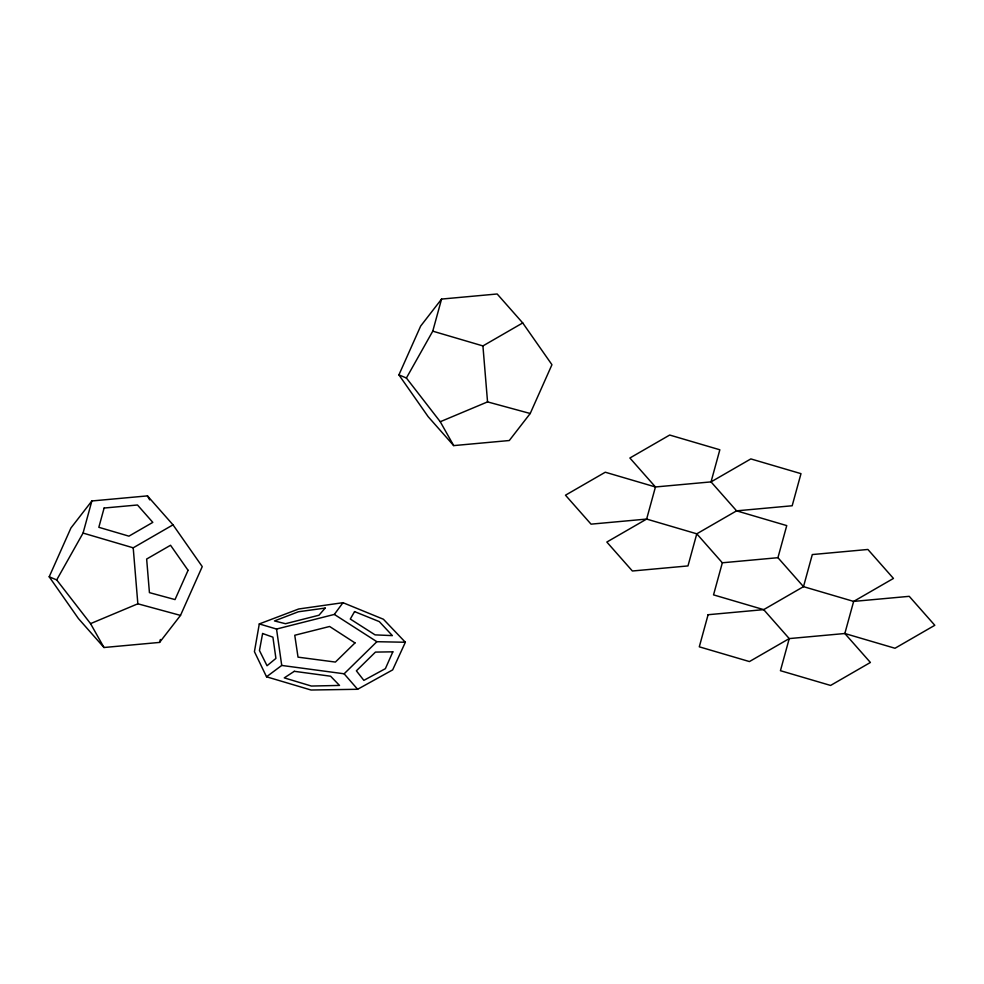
<?xml version="1.0" encoding="UTF-8"?>
<svg xmlns="http://www.w3.org/2000/svg" width="984" height="984" viewBox="0 0 984 984"><rect width="100%" height="100%" fill="white"/><g stroke="black" fill="none" stroke-linecap="round" stroke-linejoin="round"><path stroke-width="1.48" d="M259.296 623.93L254.425 651.666L266.529 676.795L311.042 690.018L357.623 689.28L392.665 669.883L405.359 642.257L383.403 619.243L342.986 602.688L298.705 608.985L259.296 623.93L276.541 629.047L334.339 614.422L342.986 602.688M103.984 647.509L90.553 623.635L56.691 579.92L83.062 533.07L91.869 500.967L147.465 495.887L173.012 524.841L202.249 566.612L180.502 615.406L159.58 642.417L103.984 647.509L78.425 618.555L49.2 576.784L70.934 527.99L91.869 500.967M159.58 642.417L160.38 639.502M453.698 445.604L440.254 421.73L406.404 378.016L432.763 331.165L441.57 299.075L497.166 293.982L522.725 322.937L551.95 364.707L530.216 413.501L509.294 440.524L453.698 445.604L428.138 416.65L398.914 374.879L420.648 326.085L441.57 299.075M722.342 562.787L713.535 594.877L763.695 609.637L789.242 638.591L844.838 633.511L894.997 648.259L934.8 625.283L909.241 596.329L853.645 601.409L803.497 586.649L777.938 557.694L722.342 562.787L696.783 533.82L646.636 519.072L591.04 524.152L565.48 495.198L605.283 472.222L655.442 486.969L711.038 481.889L750.841 458.913L800.988 473.661L792.181 505.764L736.586 510.844L696.783 533.82L687.976 565.923L632.38 571.003L606.833 542.049L646.636 519.072L655.442 486.969L629.883 458.015L669.686 435.039L719.845 449.786L711.038 481.889L736.586 510.844L786.745 525.604L777.938 557.694M266.529 676.795L281.731 665.442L344.129 673.794L376.872 641.703L405.359 642.257M83.062 533.07L133.209 547.817L173.012 524.841M432.763 331.165L482.923 345.925L522.725 322.937M440.254 421.73L487.547 401.89L530.216 413.501M90.553 623.635L137.846 603.795L180.502 615.406M398.914 374.879L406.404 378.016M49.2 576.784L56.691 579.92M334.339 614.422L376.872 641.703M344.129 673.794L357.623 689.28M147.465 495.887L149.703 499.86M276.541 629.047L281.731 665.442M482.923 345.925L487.547 401.89M133.209 547.817L137.846 603.795M262.605 633.511L259.456 650.522L267.033 665.737L275.914 658.407L272.912 637.165L262.605 633.511M104.12 508.039L98.83 527.301L128.929 536.157L152.803 522.369L137.477 504.989L104.12 508.039M708.099 614.717L699.292 646.82L749.439 661.568L789.242 638.591L780.435 670.694L830.594 685.442L870.397 662.466L844.838 633.511L853.645 601.409L893.447 578.432L867.9 549.466L812.304 554.558L803.497 586.649L763.695 609.637L708.099 614.717M392.85 651.826L385.384 668.665L363.859 680.375L356.38 670.817L375.445 652.097L392.85 651.826M188.067 570.314L175.029 599.588L149.433 592.626L146.653 559.047L170.54 545.259L188.067 570.314M354.56 611.605L350.292 619.047L375.076 634.877L392.37 635.615L379.307 621.617L354.56 611.605M325.187 608.075L318.988 615.221L285.495 623.708L274.462 620.941L298.398 611.765L325.187 608.075M355.003 642.909L335.396 662.072L298.029 657.152L294.757 635.258L329.615 626.476L355.003 642.909M294.302 671.309L284.278 677.878L311.362 686.045L339.517 685.43L330.599 676.217L294.302 671.309"/></g></svg>
